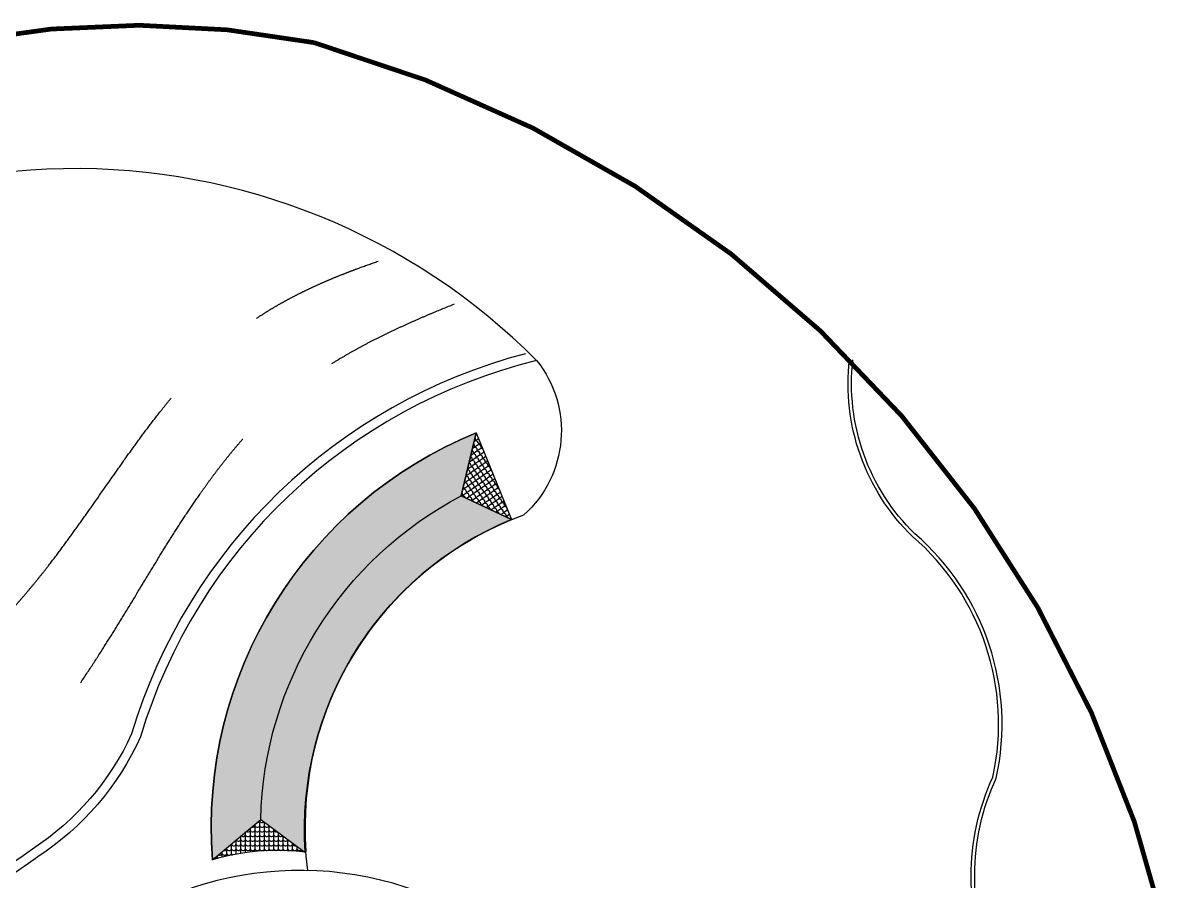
# Model space of a CAD drawing. Extents: x 351134 to 737836, y 2693212 to 3319468.
# Drawn here: x 643044 to 691930, y 3200467 to 3237062 of the extents above; entities that cross this region are included whole.
import ezdxf

# ---------------------------------------------------------------- set-up
doc = ezdxf.new("R2010")
doc.units = 0
doc.linetypes.add('0', pattern=[1, 1])
doc.linetypes.add('DASH', pattern=[0.35, 0.25, -0.1])
doc.layers.get('0').update_dxf_attribs({"linetype": 'CONTINUOUS'})
for name, color, linetype in [('00景观层', 10, 'CONTINUOUS'), ('01佛教小品', 2, 'CONTINUOUS'), ('01小品', 2, 'CONTINUOUS'), ('DLSS', 4, 'CONTINUOUS'), ('道路', 1, 'CONTINUOUS')]:
    doc.layers.add(name, color=color, linetype=linetype)

msp = doc.modelspace()

# ---------------------------------------------------------------- hatches: boundary and pattern name
at = {"layer": '00景观层'}
h = msp.add_hatch(dxfattribs=at)
h.set_pattern_fill('弯瓦屋面', color=250, scale=100, angle=80, style=0)
h.set_pattern_definition([(80, (-45776.51676777867, 367166.2117374935), (-162.2319150690555, 231.6911861358277), [39.99999999999999, -160]), (125, (-45782.32106862556, 367248.4693212878), (-196.9615506061888, 34.72963553404683), [56.568542, -226.27417]), (170, (-45814.76745163937, 367294.807558515), (-231.6911861358277, -162.2319150690555), [200]), (215, (-45768.4292144122, 367327.2539415288), (-34.72963553404683, -196.9615506061888), [56.568542, -226.27417]), (106.5650512, (-45769.57084067199, 367205.604047614), (34.72963535874237, 196.9615505878438), [44.72, -402.4935954]), (53.43494880000002, (-45768.4292144122, 367327.2539415288), (34.72963569250489, 196.9615505289925), [44.71999999999999, -402.4935953999999])])
edge = h.paths.add_edge_path()
edge.add_line((661740.5835092876, 3216897.987528662), (662373.994474611, 3219582.941060881))
edge.add_arc((669255.1775156746, 3202756.850975559), 18178.77849592744, 112.2425550629343, 184.3666962156294)
edge.add_line((651129.168786159, 3201372.728458755), (653184.841375551, 3203100.028379301))
edge.add_arc((669178.3527030883, 3202734.455572222), 15997.68883499556, 117.70554511556571, 178.690585711421, ccw=False)
h = msp.add_hatch(dxfattribs=at)
h.set_pattern_fill('弯瓦屋面', color=250, scale=99.99999999999999, angle=80.00000000182746, style=0)
h.set_pattern_definition([(80.00000000182746, (-45776.51667584351, 367166.2117187772), (-162.2319150764453, 231.6911861306533), [39.99999999999999, -159.9999999999999]), (125.0000000018274, (-45782.32097669301, 367248.4693025714), (-196.9615506072964, 34.72963552776471), [56.56854199999999, -226.27417]), (170.0000000018274, (-45814.76735970832, 367294.8075397969), (-231.6911861306532, -162.2319150764453), [199.9999999999999]), (215.0000000018274, (-45768.42912248225, 367327.2539228122), (-34.72963552776471, -196.9615506072964), [56.56854199999999, -226.27417]), (106.5650512018274, (-45769.57074873807, 367205.6040288978), (34.72963535246026, 196.9615505889515), [44.71999999999998, -402.4935953999999]), (53.43494880182748, (-45768.42912248225, 367327.2539228122), (34.72963568622278, 196.9615505301002), [44.71999999999998, -402.4935953999998])])
edge = h.paths.add_edge_path()
edge.add_line((661740.5835103302, 3216897.987532511), (662373.9944755681, 3219582.94106475))
edge.add_arc((669255.1775171687, 3202756.850979647), 18178.77849592765, 112.2425550647619, 184.3666962174567)
edge.add_line((651129.1687876969, 3201372.728462266), (653184.8413770335, 3203100.028382877))
edge.add_arc((669178.3527045825, 3202734.455576308), 15997.68883499536, 117.7055451173922, 178.6905857132482, ccw=False)
h = msp.add_hatch(dxfattribs=at)
h.set_pattern_fill('弯瓦屋面', color=250, scale=100, angle=125, style=0)
h.set_pattern_definition([(125, (-45776.51676777867, 367166.2117374935), (-278.5456961280076, 49.11512158758912), [40, -160]), (170, (-45838.78592357253, 367220.2723723096), (-163.8304088609152, -114.7152872723916), [56.56854199999999, -226.27417]), (215, (-45894.49506279813, 367230.0953966271), (-49.11512158758913, -278.5456961280075), [200]), (260, (-45884.67203848061, 367285.8045358527), (114.7152872723916, -163.8304088609152), [56.56854199999999, -226.27417]), (151.5650512, (-45799.45982523271, 367198.9778192651), (-114.7152873833788, 163.8304087239844), [44.72, -402.4935954]), (98.43494880000003, (-45884.67203848061, 367285.8045358527), (-114.7152871057589, 163.830408918376), [44.72, -402.4935954])])
h.paths.add_polyline_path([(662373.994474611, 3219582.941060881), (663888.1078773352, 3215880.582271437), (661740.5835092876, 3216897.987528662)])
h = msp.add_hatch(dxfattribs=at)
h.set_pattern_fill('弯瓦屋面', color=250, scale=99.99999999999999, angle=125.0000000018275, style=0)
h.set_pattern_definition([(125.0000000018274, (-45776.51667584351, 367166.2117187772), (-278.545696129574, 49.11512157870487), [39.99999999999999, -160]), (170.0000000018274, (-45838.78583163908, 367220.2723535909), (-163.8304088572563, -114.715287277617), [56.56854199999997, -226.2741699999999]), (215.0000000018274, (-45894.49497086497, 367230.0953779062), (-49.11512157870489, -278.545696129574), [199.9999999999999]), (260.0000000018274, (-45884.67194654921, 367285.8045171322), (114.715287277617, -163.8304088572563), [56.56854199999997, -226.2741699999999]), (151.5650512018275, (-45799.45973329869, 367198.9778005481), (-114.7152873886042, 163.8304087203255), [44.71999999999999, -402.4935953999999]), (98.43494880182746, (-45884.67194654921, 367285.8045171322), (-114.7152871109843, 163.8304089147171), [44.71999999999998, -402.4935953999998])])
h.paths.add_polyline_path([(662373.9944755682, 3219582.94106475), (663888.1078784105, 3215880.582275354), (661740.5835103302, 3216897.987532511)])
h = msp.add_hatch(dxfattribs=at)
h.set_pattern_fill('弯瓦屋面', color=250, scale=100, angle=55, style=0)
h.set_pattern_definition([(55, (-45776.51676777867, 367166.2117374935), (-49.11512158758912, 278.5456961280076), [40, -160]), (99.99999999999999, (-45747.01369375637, 367243.2154297637), (-163.8304088609152, 114.7152872723917), [56.56854199999999, -226.27417]), (145, (-45756.83671807388, 367298.9245689893), (-278.5456961280075, -49.11512158758912), [200]), (190, (-45701.12757884828, 367308.7475933068), (-114.7152872723917, -163.8304088609152), [56.568542, -226.27417]), (81.5650512, (-45753.57371032463, 367198.9778192651), (114.715287105759, 163.8304089183759), [44.72, -402.4935954]), (28.43494879999995, (-45701.12757884828, 367308.7475933068), (114.7152873833789, 163.8304087239844), [44.72, -402.4935954])])
h.paths.add_polyline_path([(653184.841375551, 3203100.028379301), (655049.9827717401, 3201721.700594978, -0.0003458178800766349), (655071.1450709519, 3201721.428239171, -0.1596796180787007), (657277.4697414738, 3210344.49066875, -0.1557197528234951), (663888.1078773445, 3215880.582271433), (661740.5835092876, 3216897.987528662, 0.2725611688070936)])
h = msp.add_hatch(dxfattribs=at)
h.set_pattern_fill('弯瓦屋面', color=250, scale=99.99999999999999, angle=55.00000000182746, style=0)
h.set_pattern_definition([(55.00000000182746, (-45776.51667584351, 367166.2117187772), (-49.11512159647334, 278.545696126441), [39.99999999999999, -160]), (100.0000000018274, (-45747.01360182365, 367243.2154110479), (-163.830408864574, 114.7152872671663), [56.56854199999998, -226.2741699999999]), (145.0000000018274, (-45756.83662614308, 367298.9245502735), (-278.545696126441, -49.11512159647334), [200]), (190.0000000018275, (-45701.1274869176, 367308.747574592), (-114.7152872671663, -163.830408864574), [56.56854199999999, -226.27417]), (81.56505120182746, (-45753.57361839054, 367198.977800549), (114.7152871005336, 163.8304089220348), [44.71999999999999, -402.4935953999999]), (28.43494880182741, (-45701.1274869176, 367308.747574592), (114.7152873781535, 163.8304087276432), [44.71999999999998, -402.4935953999998])])
h.paths.add_polyline_path([(653184.8413770336, 3203100.028382877), (655049.9827732667, 3201721.700598613, -0.0003458178800766349), (655071.1450724781, 3201721.428242808, -0.1596796180787007), (657277.4697427256, 3210344.490672457, -0.1557197528234951), (663888.1078784193, 3215880.58227535), (661740.5835103302, 3216897.987532511, 0.2725611688070936)])
h = msp.add_hatch(dxfattribs=at)
h.set_pattern_fill('弯瓦屋面', color=250, scale=100, style=0)
h.set_pattern_definition([(0, (-45776.51676777867, 367166.2117374935), (200, 200), [40, -160]), (45, (-45696.51676777867, 367186.2117374935), (2.220446049250313e-14, 200.000000003805), [56.568542, -226.27417]), (90, (-45656.51676777867, 367226.2117374935), (-200, 200), [200]), (135, (-45616.51676777867, 367186.2117374935), (-200.000000003805, 2.220446049250313e-14), [56.568542, -226.27417]), (26.56505119999999, (-45736.51676777867, 367166.2117374935), (199.9999999552975, 1.694556051035079e-07), [44.72, -402.4935954]), (333.4349488, (-45616.51676777867, 367186.2117374935), (199.9999999552975, -1.694557383302708e-07), [44.72, -402.4935954])])
edge = h.paths.add_edge_path()
edge.add_line((653184.841375551, 3203100.028379301), (655072.2259174202, 3201705.26304994))
edge.add_arc((653922.7499623105, 3191810.082451622), 9961.72143982688, 83.37392085060664, 106.2856735211301)
edge.add_line((651129.2172290895, 3201372.094212393), (653184.841375551, 3203100.028379301))
h = msp.add_hatch(dxfattribs=at)
h.set_pattern_fill('弯瓦屋面', color=250, scale=99.99999999999999, angle=1.827456074160515e-09, style=0)
h.set_pattern_definition([(1.82744494221913e-09, (-45776.51667584351, 367166.2117187772), (199.9999999936209, 200.000000006379), [39.99999999999999, -159.9999999999999]), (45.00000000182745, (-45696.51667584415, 367186.2117187795), (-6.378996886269306e-09, 200.0000000038049), [56.56854199999999, -226.27417]), (90, (-45656.51667584549, 367226.2117187805), (-200.000000006379, 199.9999999936209), [199.9999999999999]), (135.0000000018274, (-45616.51667584409, 367186.2117187823), (-200.0000000038049, -6.378996886269306e-09), [56.56854199999999, -226.27417]), (26.56505120182744, (-45736.51667584362, 367166.2117187786), (199.9999999552974, 1.758346250824161e-07), [44.71999999999998, -402.4935953999998]), (333.4349488018275, (-45616.51667584409, 367186.2117187823), (199.9999999552974, -1.630767165750058e-07), [44.71999999999998, -402.4935953999998])])
edge = h.paths.add_edge_path()
edge.add_line((653184.8413770336, 3203100.028382877), (655072.2259189475, 3201705.263053576))
edge.add_arc((653922.7499641532, 3191810.082455222), 9961.72143982685, 83.37392085243181, 106.2856735229552)
edge.add_line((651129.2172306273, 3201372.094215904), (653184.8413770336, 3203100.028382877))

# ---------------------------------------------------------------- linework, layer by layer
at = {"color": 1, "linetype": 'Continuous', "elevation": -355301.9999999999, "flags": 128}
msp.add_lwpolyline([(684435.9332482488, 3196434.095968354, -0.2215290014276745), (684417.1051323485, 3204905.306876763, 0.2747191808952937), (680988.5182652437, 3215162.898809927, -0.2329661218961916), (678297.8167195829, 3222712.986055373, 1.607834493694629)], format="xyb", dxfattribs=at)
at = {"color": 8, "linetype": 'Continuous', "elevation": -355301.9999999999, "flags": 128}
msp.add_lwpolyline([(690573.3734657996, 3196853.464161602), (684529.8516681455, 3196588.360024881, -0.219316586469069), (684560.1418334636, 3204857.187393273, 0.2750263750545905), (681089.8791610037, 3215273.557592158, -0.2328370423183953), (678446.8186964096, 3222695.711481521)], format="xyb", dxfattribs=at)
at = {"layer": '00景观层', "color": 250, "linetype": 'Continuous', "elevation": -355301.9999999999, "flags": 128}
msp.add_lwpolyline([(664475.8344759274, 3222956.9529035, 0.2612046798950807), (647681.8428862005, 3206752.090664482, -0.1423640540812709), (643453.58012112, 3201834.882108269, -0.1287902398260148), (629163.7520686764, 3196171.554983012, 0.3283512456614104), (621375.4833438041, 3189718.533716951)], format="xyb", dxfattribs=at)
at = {"layer": '00景观层', "color": 7, "elevation": -355301.9999999999, "flags": 128}
for points in [[(664954.1209525751, 3222665.560467891, 0.2659391858375374), (648057.1968834297, 3206611.251689701, -0.1427078718126949), (643681.4260900846, 3201505.932779318, -0.1288056201973847), (629199.2390676794, 3195772.924504802, 0.3232220297864906), (621804.7176728399, 3189779.875815256, 0.3232220297864906)], [(661740.5835092876, 3216897.987528662), (662373.994474611, 3219582.941060881, 0.3255186550787261), (651129.168786159, 3201372.728458755), (653184.841375551, 3203100.028379301, -0.2725611688071179), (661740.5835092876, 3216897.987528662, 1.951206211690782)], [(661740.5835103302, 3216897.987532511), (662373.9944755682, 3219582.94106475, 0.3255186550787261), (651129.1687876969, 3201372.728462266), (653184.8413770336, 3203100.028382877, -0.2725611688071179), (661740.5835103302, 3216897.987532511, 1.951206211690782)], [(653184.841375551, 3203100.028379301), (655072.2259174202, 3201705.26304994, 0.1003057644291762), (651129.2172290895, 3201372.094212393), (653184.841375551, 3203100.028379301)], [(653184.8413770336, 3203100.028382877), (655072.2259189475, 3201705.263053576, 0.1003057644291762), (651129.2172306273, 3201372.094215904), (653184.8413770336, 3203100.028382877)]]:
    msp.add_lwpolyline(points, format="xyb", dxfattribs=at)
for points in [[(662373.994474611, 3219582.941060881), (663888.1078773352, 3215880.582271437), (661740.5835092876, 3216897.987528662), (662373.994474611, 3219582.941060881)], [(662373.9944755682, 3219582.94106475), (663888.1078784105, 3215880.582275354), (661740.5835103302, 3216897.987532511), (662373.9944755682, 3219582.94106475)]]:
    msp.add_lwpolyline(points, dxfattribs=at)
at = {"layer": '00景观层', "linetype": 'Continuous', "elevation": -355301.9999999999, "flags": 128}
for points in [[(655115.599608979, 3201703.239917139, -0.3359170377388313), (664408.258389943, 3216081.457334357, -0.3359170377388313)], [(655196.0111605681, 3200919.02590652, -0.3514608180190953), (664408.2583910115, 3216081.457338292, -0.3359170377388313)]]:
    msp.add_lwpolyline(points, format="xyb", dxfattribs=at)
at = {"layer": '00景观层', "color": 7}
for centre, radius, start, end in [((669253.428789418, 3202757.934534334, -355301.9999999999), 14177.11367385821, 112.237671230648, 184.195324603588), ((669253.4287909118, 3202757.934538423, -355301.9999999999), 14177.1136738582, 112.237671232296, 184.1953246069141)]:
    msp.add_arc(centre, radius, start, end, dxfattribs=at)
at = {"layer": '00景观层', "linetype": 'Continuous'}
msp.add_arc((654863.6714334148, 3186422.835016988, -355301.9999999999), 14500, 231.737171936861, 144.5290262707167, dxfattribs=at)
at = {"layer": '00景观层', "color": 250, "linetype": 'DASH', "ltscale": 50000}
for points, knots in [([(616347.2264212095, 3188999.942938002, -355301.9999999999), (617260.9242453157, 3191995.535663431, -355301.9999999999), (619881.3787102783, 3199595.439522312, -355301.9999999999), (633487.5964798025, 3203577.686594201, -355301.9999999999), (644366.4403420646, 3212719.636117871, -355301.9999999999), (650157.0344477361, 3223599.860764156, -355301.9999999999), (656126.2948383901, 3226189.745686008, -355301.9999999999), (658190.8556957552, 3226898.558543587, -355301.9999999999)], [1096.884999456999, 1096.884999456999, 1096.884999456999, 1096.884999456999, 10033.35088122074, 24416.74818913319, 39523.74241476324, 52681.8907074293, 59103.14573917171, 59103.14573917171, 59103.14573917171, 59103.14573917171]), ([(619328.9059955311, 3189426.056297138, -355301.9999999999), (620291.4010418558, 3192565.490318568, -355301.9999999999), (622700.8477341747, 3199709.008400378, -355301.9999999999), (637347.1318701118, 3198166.682782615, -355301.9999999999), (646563.173831245, 3209514.672871621, -355301.9999999999), (652249.07098263, 3220928.347076327, -355301.9999999999), (658827.1688038526, 3224022.919608914, -355301.9999999999), (661445.3620347399, 3225079.483699127, -355301.9999999999)], [572.931815156717, 572.931815156717, 572.931815156717, 572.931815156717, 9424.308309115493, 21301.07428105147, 36720.84386951023, 50098.58732233914, 58332.71722659112, 58332.71722659112, 58332.71722659112, 58332.71722659112])]:
    msp.add_open_spline(points, degree=3, knots=knots, dxfattribs=at)
at = {"layer": '01佛教小品', "color": 2, "linetype": '0', "elevation": -355301.9999999999}
for points in [[(651129.2172306273, 3201372.094215904, -0.3255283297910418), (662373.9944758066, 3219582.94106475, -0.3540959132976013)], [(651129.2172306273, 3201372.094215904, -0.3255283297893881), (662373.9944755682, 3219582.94106475), (663888.1078784105, 3215880.582275354, 0.3223739675644032), (655072.2259189473, 3201705.263053577, 0.1003057644291376), (651129.2172306273, 3201372.094215904, -8345.98306967546)], [(653184.8413770336, 3203100.028382877, -0.2725611688070936), (661740.5835103302, 3216897.987532511, 1.569088760281333)]]:
    msp.add_lwpolyline(points, format="xyb", dxfattribs=at)
for points in [[(662373.9944755682, 3219582.94106475), (661740.5835103302, 3216897.987532511), (663888.1078784105, 3215880.582275354)], [(662373.9944755682, 3219582.94106475), (663888.1078784105, 3215880.582275354)], [(651129.2172311044, 3201372.094215904), (653184.8413770336, 3203100.028382877), (655072.2259189473, 3201705.263053577)]]:
    msp.add_lwpolyline(points, dxfattribs=at)
at = {"layer": '01小品', "color": 2, "linetype": '0', "elevation": -355301.9999999999}
for points in [[(651129.2172290895, 3201372.094212393, -0.3255283297910418), (662373.9944748494, 3219582.941060881, -0.3540959132976013)], [(651129.2172290895, 3201372.094212393, -0.3255283297893881), (662373.994474611, 3219582.941060881), (663888.1078773353, 3215880.582271437, 0.3223739675644032), (655072.2259174201, 3201705.26304994, 0.1003057644291376), (651129.2172290895, 3201372.094212393, -8345.98306967546)], [(653184.841375551, 3203100.028379301, -0.2725611688070936), (661740.5835092876, 3216897.987528662, 1.569088760281333)]]:
    msp.add_lwpolyline(points, format="xyb", dxfattribs=at)
for points in [[(662373.994474611, 3219582.941060881), (661740.5835092876, 3216897.987528662), (663888.1078773353, 3215880.582271437)], [(662373.994474611, 3219582.941060881), (663888.1078773353, 3215880.582271437)], [(651129.2172295663, 3201372.094212393), (653184.841375551, 3203100.028379301), (655072.2259174201, 3201705.26304994)]]:
    msp.add_lwpolyline(points, dxfattribs=at)
at = {"layer": 'DLSS', "linetype": 'Continuous', "const_width": 200, "elevation": -355301.9999999999, "flags": 128}
for points in [[(655461.5234932543, 3236222.643776057, 0.2406763079393659), (620698.0603295444, 3226258.980488386, -0.04896866238654303), (610152.0696487979, 3218555.643382323, -0.04896866238654303)], [(655461.5234932543, 3236222.643776057, -0.2727939132725536), (691829.8229716149, 3198171.083846034)]]:
    msp.add_lwpolyline(points, format="xyb", dxfattribs=at)
at = {"layer": '道路', "elevation": -355301.9999999999, "flags": 128}
for points in [[(664954.1209525751, 3222665.560467891, 0.4259441481922686), (624898.1440938867, 3221966.136543238, -0.04756528331934562), (613787.0835172618, 3213737.535750524, -0.04756528331934562)], [(664954.1209525751, 3222665.560467891, -0.3984465755124765), (664408.2583899429, 3216081.457334357, 3.34331235241154)]]:
    msp.add_lwpolyline(points, format="xyb", dxfattribs=at)

doc.saveas('drawing.dxf')
